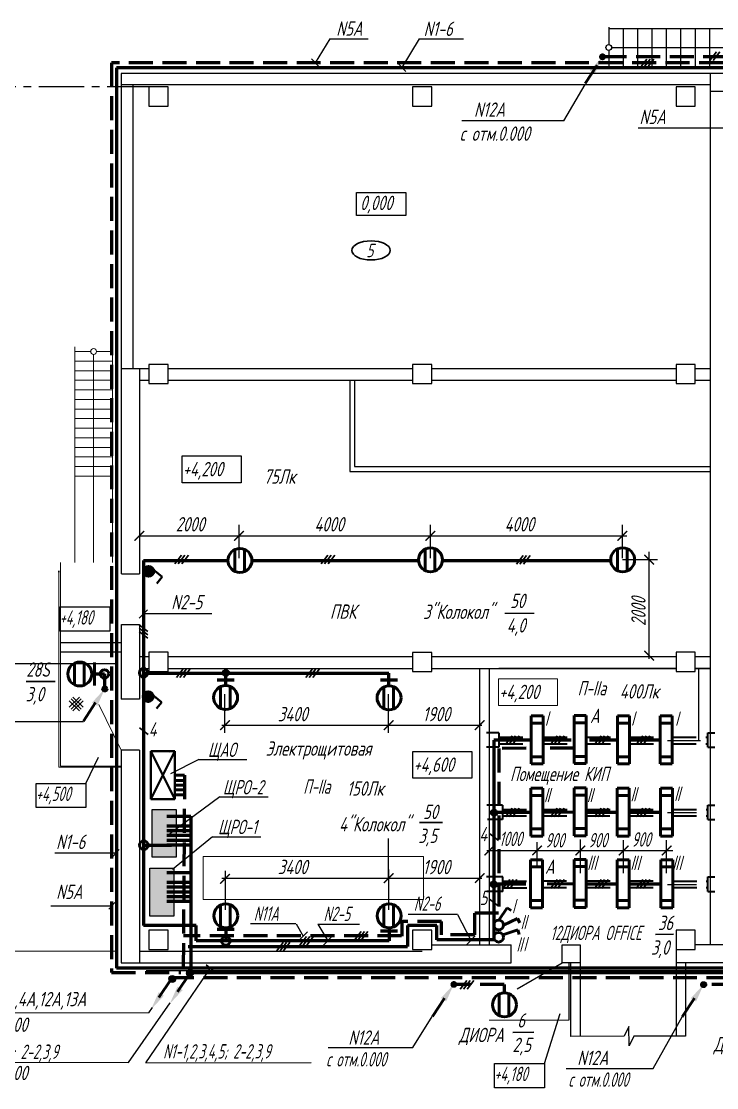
# Model space of a CAD drawing. Header units: inches. Extents: x -2146 to 222, y -883 to 3331.
# Drawn here: x -1477.9 to -1332.8, y 2320.8 to 2543.3 of the extents above; entities that cross this region are included whole.
import ezdxf
from ezdxf.enums import TextEntityAlignment as Align

# ---------------------------------------------------------------- set-up
doc = ezdxf.new("R2010")
doc.units = ezdxf.units.IN
doc.header["$MEASUREMENT"] = 0
for name, pattern in [('CENTER2', [28.575, 19.05, -3.175, 3.175, -3.175]), ('DURCHG', [0]), ('gost5', [7, 5, -2, 0])]:
    doc.linetypes.add(name, pattern=pattern)
for name, color, linetype in [('АР', 7, 'Continuous'), ('блок', 7, 'Continuous'), ('вид', 7, 'Continuous'), ('НОВЫЙ', 7, 'Continuous'), ('орудован', 7, 'Continuous'), ('текст', 7, 'Continuous')]:
    doc.layers.add(name, color=color, linetype=linetype)
for name, color, linetype, lineweight in [('кабель', 1, 'Continuous', 60), ('КаБель силовой (Вновь)', 1, 'Continuous', 60), ('лампа', 6, 'Continuous', 50), ('основной', 7, 'Continuous', 30), ('размеры', 82, 'Continuous', 25), ('рамка толстая', 7, 'Continuous', 60), ('стена', 7, 'Continuous', 18), ('Строительный', 7, 'Continuous', 25), ('уровни', 5, 'Continuous', 25), ('Щиты пульты (Вновь)', 5, 'Continuous', 40), ('Эл. аппараты (Вновь)', 93, 'Continuous', 50), ('Элемент эл. схем', 7, 'Continuous', 35)]:
    doc.layers.add(name, color=color, linetype=linetype, lineweight=lineweight)
doc.styles.add('GOST', font='gost.shx', dxfattribs={"oblique": 15})
doc.styles.add('gost.shx', font='gost.shx', dxfattribs={"oblique": 15})
doc.styles.add('Simplex', font='simplex.shx', dxfattribs={"width": 0.7, "oblique": 15})
doc.linetypes.add('ограждение1', pattern='A,6.35,-2.54,[133,ltypeshp.shx,S=2.54,R=0,X=-2.54,Y=0],-2.54,25.4', length=36.83)

msp = doc.modelspace()

# ---------------------------------------------------------------- hatches: boundary and pattern name
for points in [[(-1450.41, 2428.27, -1), (-1452.36, 2428.71, -1)], [(-1450.5, 2402.15, -1), (-1452.45, 2402.59, -1)]]:
    msp.add_hatch(color=0).paths.add_polyline_path(points)
h = msp.add_hatch(color=256)
edge = h.paths.add_edge_path()
edge.add_arc((-1435.25, 2407.31), 0.718, 0, 360)
h = msp.add_hatch(color=5)
h.dxf.hatch_style = 1
h.paths.add_polyline_path([(-1445.63, 2378.84), (-1450.63, 2378.84), (-1450.63, 2368.84), (-1445.63, 2368.84)])
edge = h.paths.add_edge_path()
edge.add_line((-1450.63, 2368.84), (-1450.63, 2378.84))
h = msp.add_hatch(color=256)
edge = h.paths.add_edge_path()
edge.add_arc((-1379.27, 2378.13), 0.718, 0, 360)
h = msp.add_hatch(color=5)
h.dxf.hatch_style = 1
h.paths.add_polyline_path([(-1446.14, 2366.58), (-1451.14, 2366.58), (-1451.14, 2356.58), (-1446.14, 2356.58)])
edge = h.paths.add_edge_path()
edge.add_line((-1451.14, 2356.58), (-1451.14, 2366.58))
h = msp.add_hatch(color=256)
edge = h.paths.add_edge_path()
edge.add_arc((-1379.34, 2363.18), 0.718, 0, 360)
h = msp.add_hatch(color=6)
edge = h.paths.add_edge_path()
edge.add_arc((-1442.77, 2344.65), 0.718, 0, 360)
h = msp.add_hatch(color=6)
edge = h.paths.add_edge_path()
edge.add_arc((-1446.44, 2343.45), 0.718, 0, 360)
at = {"layer": 'вид'}
for points in [[(-1450.41, 2428.82, 1), (-1452.25, 2428.04, 1)], [(-1450.51, 2402.71, 1), (-1452.35, 2401.93, 1)]]:
    msp.add_hatch(color=0, dxfattribs=at).paths.add_polyline_path(points)
at = {"layer": 'кабель'}
for points in [[(-1357.03, 2535.85, 1), (-1356.25, 2535.85, 1)], [(-1356.25, 2535.85, 1), (-1357.03, 2535.85, 1)], [(-1460.91, 2403.96, -1), (-1460.13, 2403.96, -1)], [(-1460.13, 2403.96, -1), (-1460.91, 2403.96, -1)], [(-1388.09, 2342.31, -1), (-1387.31, 2342.31, -1)], [(-1387.31, 2342.31, -1), (-1388.09, 2342.31, -1)], [(-1335.94, 2342.27, -1), (-1335.16, 2342.27, -1)], [(-1335.16, 2342.27, -1), (-1335.94, 2342.27, -1)]]:
    msp.add_hatch(color=6, dxfattribs=at).paths.add_polyline_path(points)

# ---------------------------------------------------------------- linework, layer by layer
at = {"color": 0}
for p, q in [((-1413.55, 2539.59), (-1416.6, 2534.61)), ((-1413.56, 2539.6), (-1405.59, 2539.63)), ((-1413.55, 2539.59), (-1413.55, 2539.59)), ((-1394.92, 2539.6), (-1398.55, 2533.65)), ((-1394.9, 2539.6), (-1385.69, 2539.63)), ((-1360.34, 2530.07), (-1364.8, 2522.48)), ((-1447.3, 2529.58), (-1451.3, 2529.58)), ((-1451.3, 2529.58), (-1451.3, 2525.58)), ((-1447.3, 2525.58), (-1447.3, 2529.58)), ((-1392.3, 2529.58), (-1396.3, 2529.58)), ((-1396.3, 2529.58), (-1396.3, 2525.58)), ((-1392.3, 2525.58), (-1392.3, 2529.58)), ((-1451.3, 2525.58), (-1447.3, 2525.58)), ((-1396.3, 2525.58), (-1392.3, 2525.58)), ((-1432.48, 2431.26), (-1432.48, 2438.18)), ((-1392.54, 2431.26), (-1392.54, 2438.18)), ((-1352.48, 2431.26), (-1352.48, 2438.18)), ((-1453.32, 2435.93), (-1351.58, 2435.93)), ((-1346.94, 2410.22), (-1346.95, 2432.56)), ((-1457.72, 2409.2), (-1488.71, 2409.23)), ((-1336.54, 2393.12), (-1336.54, 2408.13)), ((-1435.45, 2394.78), (-1435.45, 2402.88)), ((-1401.3, 2394.78), (-1401.3, 2402.88)), ((-1495.85, 2397.15), (-1464.98, 2397.18)), ((-1436.08, 2396.43), (-1381.84, 2396.43)), ((-1343.09, 2393.18), (-1336.17, 2393.18)), ((-1464.48, 2384.2), (-1461.87, 2389.75)), ((-1446.93, 2390.61), (-1446.93, 2390.61)), ((-1446.93, 2390.61), (-1446.93, 2390.61)), ((-1343.09, 2378.18), (-1337.01, 2378.18)), ((-1401.3, 2364.65), (-1401.3, 2372.74)), ((-1370.3, 2366.65), (-1370.3, 2372.02)), ((-1361.28, 2365.49), (-1361.28, 2372.52)), ((-1352.3, 2365.49), (-1352.3, 2372.42)), ((-1343.3, 2365.49), (-1343.3, 2372.44)), ((-1458.12, 2369.72), (-1470.93, 2369.72)), ((-1380.78, 2370.25), (-1342.01, 2370.25)), ((-1435.35, 2357.9), (-1435.35, 2366)), ((-1401.25, 2357.9), (-1401.25, 2366.28)), ((-1436.08, 2364.51), (-1381.84, 2364.51)), ((-1343.09, 2363.18), (-1337.01, 2363.18)), ((-1459.01, 2358.67), (-1471.8, 2358.67)), ((-1386.9, 2356.93), (-1384.1, 2351.54)), ((-1420.67, 2354.94), (-1430.15, 2354.94)), ((-1420.62, 2354.94), (-1419.09, 2352.4)), ((-1416.04, 2354.86), (-1414.01, 2351.41)), ((-1416.04, 2354.85), (-1407.38, 2354.85)), ((-1457.84, 2349.19), (-1488.83, 2349.23)), ((-1438.53, 2345.71), (-1452.02, 2325.93)), ((-1451.92, 2345.23), (-929.34, 2345.23)), ((-1455.56, 2326.01), (-1446.86, 2338.48)), ((-1451.34, 2336.36), (-1493.42, 2336.34)), ((-1451.34, 2336.36), (-1450.58, 2337.48)), ((-1368.78, 2325.83), (-1365.49, 2336.27)), ((-1396.25, 2329.14), (-1392.18, 2335.62)), ((-1346.06, 2324.79), (-1340.02, 2335.56)), ((-1413.92, 2329.14), (-1396.23, 2329.17)), ((-1493.92, 2326.1), (-1455.56, 2326.01)), ((-1451.99, 2325.94), (-1417.48, 2326.04)), ((-1364.22, 2324.79), (-1346.06, 2324.79))]:
    msp.add_line(p, q, dxfattribs=at)
at = {"lineweight": 30}
for p, q in [((-1415.78, 2533.76), (-1417.42, 2535.46)), ((-1397.73, 2532.8), (-1399.37, 2534.5)), ((-1453.33, 2418.72), (-1451.6, 2420.49)), ((-1476.93, 2405.48), (-1470.86, 2405.51)), ((-1394.88, 2376.13), (-1390.06, 2376.13)), ((-1458.79, 2369.05), (-1457.52, 2370.44)), ((-1459.68, 2358), (-1458.41, 2359.39)), ((-1419.95, 2351.52), (-1418.23, 2353.29)), ((-1414.87, 2350.53), (-1413.15, 2352.3)), ((-1384.96, 2350.65), (-1383.23, 2352.43)), ((-1345.58, 2352.75), (-1341.87, 2352.79)), ((-1437.7, 2345.03), (-1439.36, 2346.4)), ((-1375.34, 2332.29), (-1371.02, 2332.32))]:
    msp.add_line(p, q, dxfattribs=at)
at = {"color": 0, "linetype": 'CENTER2', "ltscale": 0.5}
msp.add_line((-1450.51, 2529.6), (-1488.67, 2529.6), dxfattribs=at)
at = {"linetype": 'Continuous'}
for p, q in [((-1364.75, 2522.48), (-1386.03, 2522.47)), ((-1321.66, 2520.99), (-1349.2, 2520.97)), ((-1438.16, 2419.65), (-1452.46, 2419.62)), ((-1386.91, 2356.92), (-1397.2, 2356.9))]:
    msp.add_line(p, q, dxfattribs=at)
at = {"color": 0, "ltscale": 100}
msp.add_line((-1454.3, 2470.85), (-1451.3, 2470.85), dxfattribs=at)
at = {"color": 6, "lineweight": 50}
for p, q in [((-1433.39, 2433.02), (-1433.4, 2428.52)), ((-1431.39, 2433.09), (-1431.39, 2428.45)), ((-1393.63, 2433.14), (-1393.63, 2428.64)), ((-1391.62, 2433.21), (-1391.62, 2428.57)), ((-1353.53, 2433.16), (-1353.53, 2428.66)), ((-1351.52, 2433.23), (-1351.52, 2428.59)), ((-1466.82, 2409.34), (-1466.83, 2404.83)), ((-1464.82, 2409.4), (-1464.82, 2404.77)), ((-1436.39, 2404.42), (-1436.39, 2399.92)), ((-1434.38, 2404.49), (-1434.38, 2399.85)), ((-1402.28, 2404.34), (-1402.28, 2399.84)), ((-1400.27, 2404.41), (-1400.27, 2399.77)), ((-1436.35, 2358.87), (-1436.36, 2354.36)), ((-1434.34, 2358.93), (-1434.34, 2354.3)), ((-1402.26, 2358.9), (-1402.26, 2354.39)), ((-1400.25, 2358.96), (-1400.25, 2354.33)), ((-1378.2, 2340.32), (-1378.2, 2335.81)), ((-1376.19, 2340.38), (-1376.19, 2335.75))]:
    msp.add_line(p, q, dxfattribs=at)
msp.add_line((-1457.05, 2428), (-1453.31, 2428.01))
at = {"lineweight": 25}
msp.add_line((-1377.02, 2419.74), (-1370.89, 2419.74), dxfattribs=at)
at = {"lineweight": 60}
for p, q in [((-1435.26, 2404.67), (-1435.26, 2407.34)), ((-1401.23, 2404.61), (-1401.23, 2407.28)), ((-1437.04, 2405.88), (-1433.51, 2405.88)), ((-1403.01, 2405.83), (-1399.47, 2405.83)), ((-1435.26, 2354.03), (-1435.26, 2351.42)), ((-1401.18, 2354.03), (-1401.18, 2351.42)), ((-1437.04, 2353.81), (-1433.51, 2353.81)), ((-1402.96, 2353.51), (-1399.43, 2353.51))]:
    msp.add_line(p, q, dxfattribs=at)
at = {"color": 0, "lineweight": 60}
msp.add_line((-1460.58, 2407.08), (-1460.58, 2403.86), dxfattribs=at)
at = {"lineweight": 13, "ltscale": 100}
for p, q in [((-1465.83, 2402.25), (-1467.93, 2400.15)), ((-1465.83, 2399.39), (-1467.93, 2401.48)), ((-1465.45, 2401.87), (-1467.55, 2399.77)), ((-1465.45, 2399.77), (-1467.55, 2401.87)), ((-1465.07, 2400.15), (-1467.17, 2402.25)), ((-1465.07, 2401.48), (-1467.17, 2399.39))]:
    msp.add_line(p, q, dxfattribs=at)
at = {"color": 5, "lineweight": 40}
for p, q in [((-1450.9, 2390.98), (-1445.9, 2380.98)), ((-1450.9, 2380.98), (-1445.9, 2390.98))]:
    msp.add_line(p, q, dxfattribs=at)
at = {"color": 0, "ltscale": 0.5}
for p, q in [((-1440.93, 2389.25), (-1446.79, 2386.28)), ((-1440.93, 2389.24), (-1430.87, 2389.24)), ((-1436.5, 2381.43), (-1446.95, 2373.75)), ((-1436.5, 2381.43), (-1426.44, 2381.43)), ((-1438.02, 2373.13), (-1446.39, 2366.29)), ((-1438.02, 2373.13), (-1427.97, 2373.13))]:
    msp.add_line(p, q, dxfattribs=at)
at = {"color": 0, "lineweight": 50}
for p, q in [((-1443.89, 2385.95), (-1445.86, 2385.95)), ((-1443.85, 2384.86), (-1445.86, 2384.86)), ((-1443.87, 2383.88), (-1445.86, 2383.88)), ((-1443.87, 2382.88), (-1445.86, 2382.88)), ((-1443.87, 2381.88), (-1445.86, 2381.88))]:
    msp.add_line(p, q, dxfattribs=at)
at = {"color": 5}
for p, q in [((-1450.63, 2378.84), (-1445.63, 2378.84)), ((-1450.63, 2368.84), (-1450.63, 2378.84)), ((-1445.63, 2378.84), (-1445.63, 2368.84)), ((-1445.63, 2368.84), (-1450.63, 2368.84)), ((-1451.14, 2366.58), (-1446.14, 2366.58)), ((-1451.14, 2356.58), (-1451.14, 2366.58)), ((-1446.14, 2366.58), (-1446.14, 2356.58)), ((-1446.14, 2356.58), (-1451.14, 2356.58))]:
    msp.add_line(p, q, dxfattribs=at)
at = {"color": 0, "linetype": 'gost5'}
msp.add_line((-1383.36, 2352.64), (-1390.09, 2352.64), dxfattribs=at)
at = {"color": 0, "lineweight": 30}
for centre in [(-1451.33, 2428.43), (-1451.43, 2402.32)]:
    msp.add_circle(centre, 1, dxfattribs=at)
at = {"color": 0, "lineweight": 50}
for centre in [(-1460.59, 2407.09), (-1452.42, 2407.34), (-1452.36, 2371.35), (-1435.26, 2351.4)]:
    msp.add_circle(centre, 0.891, dxfattribs=at)
for centre in [(-1435.25, 2407.31), (-1379.27, 2378.13), (-1379.34, 2363.18)]:
    msp.add_circle(centre, 0.718)
at = {"color": 6}
for centre in [(-1442.77, 2344.65), (-1446.44, 2343.45)]:
    msp.add_circle(centre, 0.718, dxfattribs=at)
at = {"layer": 'АР', "color": 0, "lineweight": 30}
msp.add_ellipse((-1404.96, 2495.46), major_axis=(-4, 0), ratio=0.5, dxfattribs=at)
at = {"layer": 'блок', "color": 0, "lineweight": 30}
for p, q in [((-1332.85, 2536.87), (-1334.24, 2535.06)), ((-1332.15, 2536.87), (-1333.54, 2535.06)), ((-1347.39, 2535.37), (-1348.78, 2533.55)), ((-1346.69, 2535.37), (-1348.08, 2533.55)), ((-1345.95, 2535.37), (-1347.34, 2533.55)), ((-1444.5, 2431.86), (-1445.89, 2430.05)), ((-1443.8, 2431.86), (-1445.19, 2430.05)), ((-1443.06, 2431.86), (-1444.45, 2430.05)), ((-1413.97, 2431.85), (-1415.36, 2430.03)), ((-1413.27, 2431.85), (-1414.66, 2430.03)), ((-1412.53, 2431.85), (-1413.92, 2430.03)), ((-1373.21, 2431.8), (-1374.59, 2429.98)), ((-1372.5, 2431.8), (-1373.89, 2429.98)), ((-1371.76, 2431.8), (-1373.15, 2429.98)), ((-1453.35, 2416.64), (-1451.53, 2415.25)), ((-1453.33, 2417.33), (-1451.51, 2415.94)), ((-1453.36, 2415.92), (-1451.54, 2414.53)), ((-1444.16, 2408.16), (-1445.55, 2406.34)), ((-1443.46, 2408.16), (-1444.85, 2406.34)), ((-1442.72, 2408.16), (-1444.11, 2406.34)), ((-1417.16, 2408.16), (-1418.55, 2406.34)), ((-1416.46, 2408.16), (-1417.85, 2406.34)), ((-1415.72, 2408.16), (-1417.11, 2406.34)), ((-1453.31, 2395.88), (-1451.49, 2394.49)), ((-1375.5, 2394.18), (-1376.89, 2392.36)), ((-1374.8, 2394.18), (-1376.18, 2392.36)), ((-1374.06, 2394.18), (-1375.45, 2392.36)), ((-1366.12, 2394.18), (-1367.51, 2392.36)), ((-1365.42, 2394.18), (-1366.81, 2392.36)), ((-1364.68, 2394.18), (-1366.07, 2392.36)), ((-1356.94, 2394.18), (-1358.33, 2392.36)), ((-1356.23, 2394.18), (-1357.62, 2392.36)), ((-1355.5, 2394.18), (-1356.89, 2392.36)), ((-1348.24, 2394.18), (-1349.63, 2392.36)), ((-1347.54, 2394.18), (-1348.93, 2392.36)), ((-1346.8, 2394.18), (-1348.19, 2392.36)), ((-1375.5, 2379.11), (-1376.89, 2377.29)), ((-1374.8, 2379.11), (-1376.18, 2377.29)), ((-1374.06, 2379.11), (-1375.45, 2377.29)), ((-1366.12, 2379.11), (-1367.51, 2377.29)), ((-1365.42, 2379.11), (-1366.81, 2377.29)), ((-1364.68, 2379.11), (-1366.07, 2377.29)), ((-1356.94, 2379.11), (-1358.33, 2377.29)), ((-1356.23, 2379.11), (-1357.62, 2377.29)), ((-1355.5, 2379.11), (-1356.89, 2377.29)), ((-1348.24, 2379.11), (-1349.63, 2377.29)), ((-1347.54, 2379.11), (-1348.93, 2377.29)), ((-1346.8, 2379.11), (-1348.19, 2377.29)), ((-1380.18, 2373.72), (-1378.36, 2372.33)), ((-1375.97, 2364.2), (-1377.36, 2362.39)), ((-1375.27, 2364.2), (-1376.66, 2362.39)), ((-1374.53, 2364.2), (-1375.92, 2362.39)), ((-1366.12, 2364.17), (-1367.51, 2362.35)), ((-1365.42, 2364.17), (-1366.81, 2362.35)), ((-1364.68, 2364.17), (-1366.07, 2362.35)), ((-1356.94, 2364.17), (-1358.33, 2362.35)), ((-1356.23, 2364.17), (-1357.62, 2362.35)), ((-1355.5, 2364.17), (-1356.89, 2362.35)), ((-1348.24, 2364.17), (-1349.63, 2362.35)), ((-1347.54, 2364.17), (-1348.93, 2362.35)), ((-1346.8, 2364.17), (-1348.19, 2362.35)), ((-1380.27, 2360.09), (-1378.45, 2358.7)), ((-1418.42, 2352.32), (-1419.81, 2350.51)), ((-1417.72, 2352.32), (-1419.11, 2350.51)), ((-1416.98, 2352.32), (-1418.37, 2350.51)), ((-1407.05, 2353.38), (-1408.44, 2351.56)), ((-1406.35, 2353.38), (-1407.74, 2351.56)), ((-1405.61, 2353.38), (-1407, 2351.56)), ((-1423.32, 2351.07), (-1424.71, 2349.25)), ((-1422.62, 2351.07), (-1424.01, 2349.25)), ((-1421.88, 2351.07), (-1423.27, 2349.25)), ((-1384.95, 2343.13), (-1386.34, 2341.31)), ((-1384.25, 2343.13), (-1385.63, 2341.31)), ((-1383.51, 2343.13), (-1384.9, 2341.31))]:
    msp.add_line(p, q, dxfattribs=at)
at = {"layer": 'кабель', "color": 0, "linetype": 'gost5'}
for p, q in [((-1459.1, 2534.61), (-1459.1, 2344.79)), ((-1378.3, 2391.55), (-1378.3, 2357.2)), ((-1443.89, 2385.95), (-1444.16, 2343.82)), ((-1378.33, 2357.17), (-1383.36, 2357.17)), ((-1383.36, 2357.17), (-1383.36, 2352.64)), ((-1390.25, 2355.41), (-1398.55, 2355.41)), ((-1398.55, 2355.41), (-1398.55, 2352.4)), ((-1390.24, 2352.64), (-1390.24, 2355.41)), ((-1398.59, 2352.42), (-1444.09, 2352.42)), ((-1383.38, 2352.63), (-1390.24, 2352.63))]:
    msp.add_line(p, q, dxfattribs=at)
at = {"layer": 'кабель', "color": 0}
for p, q in [((-1458.1, 2533.56), (-1458.1, 2345.71)), ((-1452.43, 2430.79), (-1452.43, 2354.63)), ((-1452.43, 2430.79), (-1434.83, 2430.79)), ((-1429.83, 2430.79), (-1395.16, 2430.79)), ((-1390.08, 2430.79), (-1355.05, 2430.79)), ((-1463.21, 2407.08), (-1460.6, 2407.08)), ((-1452.42, 2407.26), (-1401.22, 2407.26)), ((-1379.3, 2393.26), (-1379.3, 2351.63)), ((-1442.58, 2377.37), (-1447.59, 2377.37)), ((-1442.57, 2377.43), (-1442.57, 2345.3)), ((-1442.58, 2375.35), (-1447.59, 2375.35)), ((-1442.58, 2374.35), (-1447.59, 2374.35)), ((-1442.58, 2373.35), (-1447.59, 2373.35)), ((-1442.58, 2372.35), (-1447.59, 2372.35)), ((-1446.63, 2371.29), (-1452.43, 2371.29)), ((-1442.58, 2371.35), (-1447.59, 2371.35)), ((-1442.58, 2365.61), (-1447.59, 2365.61)), ((-1442.58, 2363.59), (-1447.59, 2363.59)), ((-1442.58, 2362.59), (-1447.59, 2362.59)), ((-1442.58, 2361.59), (-1447.59, 2361.59)), ((-1442.58, 2360.59), (-1447.59, 2360.59)), ((-1442.58, 2359.59), (-1447.59, 2359.59)), ((-1441.44, 2354.63), (-1452.43, 2354.63)), ((-1441.45, 2351.42), (-1441.45, 2354.63)), ((-1391.24, 2354.63), (-1397.36, 2354.63)), ((-1397.36, 2354.63), (-1397.36, 2350.23)), ((-1391.24, 2351.63), (-1391.24, 2354.63)), ((-1443.09, 2350.23), (-1397.36, 2350.23)), ((-1401.18, 2351.42), (-1441.45, 2351.42)), ((-1379.27, 2351.63), (-1391.24, 2351.63))]:
    msp.add_line(p, q, dxfattribs=at)
at = {"layer": 'кабель'}
msp.add_line((-1377.21, 2342.29), (-1377.21, 2340.57), dxfattribs=at)
at = {"layer": 'кабель', "color": 6}
for centre in [(-1356.64, 2535.85), (-1356.64, 2535.85), (-1460.52, 2403.96), (-1460.52, 2403.96), (-1387.7, 2342.31), (-1387.7, 2342.31), (-1335.55, 2342.27), (-1335.55, 2342.27)]:
    msp.add_circle(centre, 0.39, dxfattribs=at)
at = {"layer": 'КаБель силовой (Вновь)', "color": 0}
for p, q in [((-1371.76, 2393.27), (-1379.31, 2393.27)), ((-1363.18, 2393.27), (-1368.98, 2393.27)), ((-1353.54, 2393.27), (-1359.39, 2393.24)), ((-1344.59, 2393.27), (-1351.04, 2393.27)), ((-1371.68, 2378.2), (-1379.31, 2378.2)), ((-1362.64, 2378.28), (-1369.06, 2378.2)), ((-1353.67, 2378.19), (-1360.08, 2378.17)), ((-1344.59, 2378.19), (-1351.07, 2378.19)), ((-1372.68, 2363.26), (-1379.31, 2363.26)), ((-1362.54, 2363.28), (-1368.17, 2363.26)), ((-1353.6, 2363.25), (-1360.03, 2363.23)), ((-1344.5, 2363.25), (-1351.07, 2363.25))]:
    msp.add_line(p, q, dxfattribs=at)
at = {"layer": 'КаБель силовой (Вновь)', "color": 0, "linetype": 'gost5'}
for p, q in [((-1372.61, 2391.6), (-1378.27, 2391.52)), ((-1362.57, 2391.6), (-1368.17, 2391.6))]:
    msp.add_line(p, q, dxfattribs=at)
at = {"layer": 'лампа'}
for p, q in [((-1357.74, 2534.1), (-1360.28, 2530.25)), ((-1362.54, 2388.4), (-1362.54, 2398.4)), ((-1362.54, 2398.4), (-1360.04, 2398.4)), ((-1360.04, 2398.4), (-1360.04, 2388.4)), ((-1371.55, 2388.33), (-1371.55, 2398.33)), ((-1371.55, 2398.33), (-1369.05, 2398.33)), ((-1371.55, 2396.83), (-1369.05, 2396.83)), ((-1369.05, 2398.33), (-1369.05, 2388.33)), ((-1362.54, 2396.9), (-1360.04, 2396.9)), ((-1353.53, 2388.33), (-1353.53, 2398.33)), ((-1353.53, 2398.33), (-1351.03, 2398.33)), ((-1353.53, 2396.83), (-1351.03, 2396.83)), ((-1351.03, 2398.33), (-1351.03, 2388.33)), ((-1344.59, 2388.33), (-1344.59, 2398.33)), ((-1344.59, 2398.33), (-1342.09, 2398.33)), ((-1344.59, 2396.83), (-1342.09, 2396.83)), ((-1342.09, 2398.33), (-1342.09, 2388.33)), ((-1369.05, 2389.83), (-1371.55, 2389.83)), ((-1360.04, 2389.9), (-1362.54, 2389.9)), ((-1351.03, 2389.83), (-1353.53, 2389.83)), ((-1342.09, 2389.83), (-1344.59, 2389.83)), ((-1369.05, 2388.33), (-1371.55, 2388.33)), ((-1360.04, 2388.4), (-1362.54, 2388.4)), ((-1351.03, 2388.33), (-1353.53, 2388.33)), ((-1342.09, 2388.33), (-1344.59, 2388.33)), ((-1371.58, 2373.26), (-1371.58, 2383.26)), ((-1371.58, 2383.26), (-1369.08, 2383.26)), ((-1369.08, 2383.26), (-1369.08, 2373.26)), ((-1362.59, 2373.33), (-1362.59, 2383.33)), ((-1362.59, 2383.33), (-1360.09, 2383.33)), ((-1360.09, 2383.33), (-1360.09, 2373.33)), ((-1353.58, 2373.26), (-1353.58, 2383.26)), ((-1353.58, 2383.26), (-1351.08, 2383.26)), ((-1351.08, 2383.26), (-1351.08, 2373.26)), ((-1344.55, 2373.26), (-1344.55, 2383.26)), ((-1344.55, 2383.26), (-1342.05, 2383.26)), ((-1342.05, 2383.26), (-1342.05, 2373.26)), ((-1371.58, 2381.76), (-1369.08, 2381.76)), ((-1362.59, 2381.83), (-1360.09, 2381.83)), ((-1353.58, 2381.76), (-1351.08, 2381.76)), ((-1344.55, 2381.76), (-1342.05, 2381.76)), ((-1369.08, 2374.76), (-1371.58, 2374.76)), ((-1360.09, 2374.83), (-1362.59, 2374.83)), ((-1351.08, 2374.76), (-1353.58, 2374.76)), ((-1342.05, 2374.76), (-1344.55, 2374.76)), ((-1369.08, 2373.26), (-1371.58, 2373.26)), ((-1360.09, 2373.33), (-1362.59, 2373.33)), ((-1351.08, 2373.26), (-1353.58, 2373.26)), ((-1342.05, 2373.26), (-1344.55, 2373.26)), ((-1371.68, 2358.32), (-1371.68, 2368.32)), ((-1371.68, 2368.32), (-1369.18, 2368.32)), ((-1369.18, 2368.32), (-1369.18, 2358.32)), ((-1362.54, 2358.39), (-1362.54, 2368.39)), ((-1362.54, 2368.39), (-1360.04, 2368.39)), ((-1360.04, 2368.39), (-1360.04, 2358.39)), ((-1353.59, 2358.32), (-1353.59, 2368.32)), ((-1353.59, 2368.32), (-1351.09, 2368.32)), ((-1351.09, 2368.32), (-1351.09, 2358.32)), ((-1344.5, 2358.32), (-1344.5, 2368.32)), ((-1344.5, 2368.32), (-1342, 2368.32)), ((-1342, 2368.32), (-1342, 2358.32)), ((-1371.68, 2366.82), (-1369.18, 2366.82)), ((-1362.54, 2366.89), (-1360.04, 2366.89)), ((-1353.59, 2366.82), (-1351.09, 2366.82)), ((-1344.5, 2366.82), (-1342, 2366.82)), ((-1369.18, 2359.82), (-1371.68, 2359.82)), ((-1360.04, 2359.89), (-1362.54, 2359.89)), ((-1360.04, 2358.39), (-1362.54, 2358.39)), ((-1351.09, 2359.82), (-1353.59, 2359.82)), ((-1342, 2359.82), (-1344.5, 2359.82)), ((-1369.18, 2358.32), (-1371.68, 2358.32)), ((-1351.09, 2358.32), (-1353.59, 2358.32)), ((-1342, 2358.32), (-1344.5, 2358.32))]:
    msp.add_line(p, q, dxfattribs=at)
at = {"layer": 'лампа', "color": 0, "lineweight": 53}
msp.add_line((-1462.64, 2409.51), (-1462.64, 2404.69), dxfattribs=at)
at = {"layer": 'лампа', "color": 6}
for p, q in [((-1462.44, 2401.1), (-1464.99, 2397.25)), ((-1449.23, 2339.57), (-1446.69, 2343.42)), ((-1445.33, 2340.74), (-1442.78, 2344.59)), ((-1389.62, 2339.45), (-1392.16, 2335.6)), ((-1337.48, 2339.41), (-1340.02, 2335.56))]:
    msp.add_line(p, q, dxfattribs=at)
for centre in [(-1432.32, 2430.77), (-1392.55, 2430.89), (-1352.45, 2430.91), (-1465.75, 2407.08), (-1435.31, 2402.17), (-1401.2, 2402.09), (-1435.28, 2356.61), (-1401.18, 2356.64), (-1377.12, 2338.06)]:
    msp.add_circle(centre, 2.5, dxfattribs=at)
for points in [[(-1359.33, 2533), (-1356.64, 2535.9), (-1358.25, 2532.28)], [(-1463.18, 2401.13), (-1460.49, 2404.02), (-1462.1, 2400.41)], [(-1448.19, 2339.96), (-1450.88, 2337.07), (-1449.28, 2340.68)], [(-1444.29, 2341.13), (-1446.98, 2338.24), (-1445.37, 2341.85)], [(-1390.36, 2339.48), (-1387.67, 2342.37), (-1389.28, 2338.76)], [(-1338.22, 2339.44), (-1335.53, 2342.33), (-1337.13, 2338.72)]]:
    msp.add_solid(points, dxfattribs=at)
at = {"layer": 'НОВЫЙ', "color": 0}
for points in [[(-1407.97, 2507.55), (-1397.67, 2507.55), (-1397.67, 2502.72), (-1407.97, 2502.72)], [(-1444.38, 2452.57), (-1432.08, 2452.57), (-1432.08, 2446.98), (-1444.38, 2446.98)], [(-1469.92, 2421.06), (-1459.49, 2421.06), (-1459.49, 2416), (-1469.92, 2416)], [(-1396.26, 2390.91), (-1383.95, 2390.91), (-1383.95, 2385.32), (-1396.26, 2385.32)], [(-1474.87, 2384.26), (-1464.45, 2384.26), (-1464.45, 2379.21), (-1474.87, 2379.21)], [(-1379.21, 2325.82), (-1368.78, 2325.82), (-1368.78, 2320.77), (-1379.21, 2320.77)]]:
    msp.add_lwpolyline(points, close=True, dxfattribs=at)
at = {"layer": 'НОВЫЙ', "color": 0, "lineweight": 20}
msp.add_lwpolyline([(-1378.38, 2406.08), (-1366.08, 2406.08), (-1366.08, 2400.49), (-1378.38, 2400.49)], close=True, dxfattribs=at)
at = {"layer": 'НОВЫЙ', "lineweight": 5}
msp.add_lwpolyline([(-1440.02, 2368.99), (-1393.98, 2368.99), (-1393.98, 2360), (-1440.02, 2360)], close=True, dxfattribs=at)
at = {"layer": 'основной', "color": 0}
msp.add_line((-1470.1, 2428.62), (-1470.1, 2428.32), dxfattribs=at)
at = {"layer": 'основной', "color": 0, "lineweight": 25}
msp.add_line((-1453.3, 2410.76), (-1451.3, 2410.76), dxfattribs=at)
at = {"layer": 'размеры', "color": 0, "lineweight": 5}
msp.add_line((-1461.78, 2400.69), (-1457.1, 2391.18), dxfattribs=at)
at = {"layer": 'размеры', "color": 0}
msp.add_line((-1374.45, 2341.4), (-1365.1, 2346.8), dxfattribs=at)
at = {"layer": 'размеры', "color": 0, "const_width": 0.3}
for points in [[(-1454.32, 2434.9), (-1452.32, 2436.9)], [(-1452.32, 2436.9), (-1454.32, 2434.9)], [(-1433.5, 2434.9), (-1431.5, 2436.9)], [(-1431.5, 2436.9), (-1433.5, 2434.9)], [(-1393.57, 2434.9), (-1391.57, 2436.9)], [(-1391.57, 2436.9), (-1393.57, 2434.9)], [(-1353.5, 2434.9), (-1351.5, 2436.9)], [(-1351.5, 2436.9), (-1353.5, 2434.9)], [(-1347.91, 2431.95), (-1345.91, 2429.95)], [(-1347.91, 2411.91), (-1345.91, 2409.91)], [(-1436.44, 2395.42), (-1434.44, 2397.42)], [(-1434.44, 2397.42), (-1436.44, 2395.42)], [(-1402.29, 2395.42), (-1400.29, 2397.42)], [(-1400.29, 2397.42), (-1402.29, 2395.42)], [(-1383.29, 2395.42), (-1381.29, 2397.42)], [(-1381.29, 2397.42), (-1383.29, 2395.42)], [(-1381.3, 2369.25), (-1379.3, 2371.25)], [(-1379.3, 2371.25), (-1381.3, 2369.25)], [(-1371.29, 2369.26), (-1369.29, 2371.26)], [(-1369.29, 2371.26), (-1371.29, 2369.26)], [(-1362.29, 2369.26), (-1360.29, 2371.26)], [(-1360.29, 2371.26), (-1362.29, 2369.26)], [(-1353.26, 2369.26), (-1351.26, 2371.26)], [(-1351.26, 2371.26), (-1353.26, 2369.26)], [(-1344.27, 2369.26), (-1342.27, 2371.26)], [(-1342.27, 2371.26), (-1344.27, 2369.26)], [(-1436.44, 2363.36), (-1434.44, 2365.36)], [(-1434.44, 2365.36), (-1436.44, 2363.36)], [(-1402.29, 2363.5), (-1400.29, 2365.5)], [(-1400.29, 2365.5), (-1402.29, 2363.5)], [(-1383.29, 2363.5), (-1381.29, 2365.5)], [(-1381.29, 2365.5), (-1383.29, 2363.5)]]:
    msp.add_lwpolyline(points, dxfattribs=at)
at = {"layer": 'рамка толстая', "lineweight": 40}
for p, q in [((-1450.87, 2429.2), (-1448.57, 2427.32)), ((-1449.64, 2425.99), (-1448.55, 2427.32)), ((-1450.96, 2403.09), (-1448.66, 2401.2)), ((-1449.73, 2399.87), (-1448.64, 2401.21))]:
    msp.add_line(p, q, dxfattribs=at)
at = {"layer": 'рамка толстая'}
for centre in [(-1451.38, 2428.49), (-1451.47, 2402.37)]:
    msp.add_circle(centre, 1, dxfattribs=at)
at = {"layer": 'стена', "linetype": 'gost5', "lineweight": 60}
for p, q in [((-1093.48, 2534.62), (-1459.1, 2534.61)), ((-1309.63, 2535.87), (-1356.89, 2535.87)), ((-979.94, 2343.71), (-1446.26, 2343.71)), ((-1377.21, 2342.29), (-1387.82, 2342.29))]:
    msp.add_line(p, q, dxfattribs=at)
at = {"layer": 'стена', "lineweight": 60}
for p, q in [((-978.99, 2533.57), (-1458.1, 2533.56)), ((-1033.71, 2345.71), (-1458.1, 2345.71))]:
    msp.add_line(p, q, dxfattribs=at)
at = {"layer": 'стена', "linetype": 'DURCHG', "lineweight": 60}
msp.add_line((-965.29, 2344.71), (-1443.24, 2344.71), dxfattribs=at)
at = {"layer": 'стена', "color": 6, "linetype": 'gost5', "lineweight": 60}
msp.add_line((-1321.83, 2342.29), (-1335.61, 2342.29), dxfattribs=at)
at = {"layer": 'Строительный', "color": 0}
for p, q in [((-1355.35, 2542.03), (-1355.35, 2538.39)), ((-1355.35, 2541.73), (-1311.64, 2541.73)), ((-1352.35, 2541.73), (-1352.35, 2533.83)), ((-1349.35, 2541.73), (-1349.35, 2533.83)), ((-1346.35, 2541.73), (-1346.35, 2533.83)), ((-1343.35, 2541.73), (-1343.35, 2533.83)), ((-1340.35, 2541.73), (-1340.35, 2533.83)), ((-1337.35, 2541.73), (-1337.35, 2533.83)), ((-1334.35, 2541.73), (-1334.35, 2533.83)), ((-1355.35, 2537.19), (-1355.35, 2533.53)), ((-1354.75, 2537.79), (-1311.64, 2537.79)), ((-1359, 2532.4), (-1457.1, 2532.4)), ((-1305.6, 2532.4), (-1359, 2532.4)), ((-1355.35, 2533.83), (-1311.64, 2533.83)), ((-1334.2, 2532.4), (-1334.2, 2350.6)), ((-1334.3, 2530), (-1457.1, 2530)), ((-1454.7, 2530), (-1454.7, 2470.85)), ((-1337.3, 2529.58), (-1341.3, 2529.58)), ((-1341.3, 2529.58), (-1341.3, 2525.58)), ((-1337.3, 2525.58), (-1337.3, 2529.58)), ((-1327.2, 2528.6), (-1334.2, 2528.6)), ((-1341.3, 2525.58), (-1337.3, 2525.58)), ((-1453.3, 2470.85), (-1453.3, 2428)), ((-1457.1, 2417.4), (-1457.1, 2401.8)), ((-1453.3, 2417.4), (-1453.3, 2401.8)), ((-1447.3, 2411.6), (-1451.3, 2411.6)), ((-1451.3, 2411.6), (-1451.3, 2407.6)), ((-1447.3, 2411.6), (-1451.3, 2411.6)), ((-1451.3, 2411.6), (-1451.3, 2407.6)), ((-1447.3, 2407.6), (-1447.3, 2411.6)), ((-1447.3, 2407.6), (-1447.3, 2411.6)), ((-1447.3, 2410.76), (-1396.3, 2410.76)), ((-1392.3, 2411.58), (-1396.3, 2411.58)), ((-1396.3, 2411.58), (-1396.3, 2407.58)), ((-1392.3, 2407.58), (-1392.3, 2411.58)), ((-1392.3, 2410.76), (-1341.3, 2410.76)), ((-1392.3, 2410.76), (-1341.3, 2410.76)), ((-1337.3, 2411.6), (-1341.3, 2411.6)), ((-1341.3, 2411.6), (-1341.3, 2407.6)), ((-1337.3, 2411.6), (-1341.3, 2411.6)), ((-1341.3, 2411.6), (-1341.3, 2407.6)), ((-1337.3, 2407.6), (-1337.3, 2411.6)), ((-1337.3, 2407.6), (-1337.3, 2411.6)), ((-1337.3, 2410.76), (-1334.3, 2410.76)), ((-1337.3, 2410.76), (-1334.3, 2410.76)), ((-1453.3, 2408.26), (-1451.3, 2408.26)), ((-1451.3, 2407.6), (-1447.3, 2407.6)), ((-1451.3, 2407.6), (-1447.3, 2407.6)), ((-1447.3, 2408.26), (-1396.3, 2408.26)), ((-1396.3, 2407.58), (-1392.3, 2407.58)), ((-1392.3, 2408.26), (-1341.3, 2408.26)), ((-1382.3, 2408.26), (-1382.3, 2350.6)), ((-1380.3, 2408.26), (-1380.3, 2350.6)), ((-1341.3, 2408.26), (-1378.3, 2408.26)), ((-1341.3, 2407.6), (-1337.3, 2407.6)), ((-1341.3, 2407.6), (-1337.3, 2407.6)), ((-1337.3, 2408.26), (-1334.3, 2408.26)), ((-1334.3, 2408.26), (-1337.3, 2408.26)), ((-1457.1, 2391.2), (-1457.1, 2346.8)), ((-1453.3, 2391.2), (-1453.3, 2346.8)), ((-1447.3, 2353.6), (-1451.3, 2353.6)), ((-1451.3, 2353.6), (-1451.3, 2349.6)), ((-1447.3, 2349.6), (-1447.3, 2353.6)), ((-1451.3, 2349.6), (-1447.3, 2349.6)), ((-1457.1, 2346.8), (-1375.71, 2346.8))]:
    msp.add_line(p, q, dxfattribs=at)
at = {"layer": 'Строительный'}
for p, q in [((-1457.1, 2532.4), (-1457.1, 2428)), ((-1457.05, 2417.39), (-1453.31, 2417.4))]:
    msp.add_line(p, q, dxfattribs=at)
at = {"layer": 'Строительный', "color": 0, "lineweight": 13, "ltscale": 0.3}
for p, q in [((-1466.8, 2475.36), (-1466.8, 2430.36)), ((-1463.45, 2474.36), (-1466.8, 2474.36)), ((-1458.9, 2474.36), (-1462.25, 2474.36)), ((-1458.9, 2475.36), (-1458.9, 2430.36)), ((-1458.9, 2472.36), (-1466.8, 2472.36)), ((-1462.85, 2473.76), (-1462.85, 2430.36)), ((-1458.9, 2470.36), (-1466.8, 2470.36)), ((-1458.9, 2468.36), (-1466.8, 2468.36)), ((-1458.9, 2466.36), (-1466.8, 2466.36)), ((-1458.9, 2464.36), (-1466.8, 2464.36)), ((-1458.9, 2462.36), (-1466.8, 2462.36)), ((-1458.9, 2460.36), (-1466.8, 2460.36)), ((-1458.9, 2458.36), (-1466.8, 2458.36)), ((-1458.9, 2456.36), (-1466.8, 2456.36)), ((-1458.9, 2454.36), (-1466.8, 2454.36)), ((-1458.9, 2452.36), (-1466.8, 2452.36)), ((-1458.9, 2450.36), (-1466.8, 2450.36)), ((-1458.9, 2448.36), (-1466.8, 2448.36)), ((-1363.7, 2334.82), (-1380.3, 2334.82))]:
    msp.add_line(p, q, dxfattribs=at)
at = {"layer": 'Строительный', "color": 0, "ltscale": 100}
for p, q in [((-1457.1, 2470.85), (-1451.3, 2470.85)), ((-1447.3, 2471.68), (-1451.3, 2471.68)), ((-1451.3, 2471.68), (-1451.3, 2467.68)), ((-1447.3, 2467.68), (-1447.3, 2471.68)), ((-1447.3, 2470.85), (-1396.3, 2470.85)), ((-1447.3, 2470.85), (-1396.3, 2470.85)), ((-1392.3, 2471.67), (-1396.3, 2471.67)), ((-1396.3, 2471.67), (-1396.3, 2467.67)), ((-1392.3, 2467.67), (-1392.3, 2471.67)), ((-1392.3, 2470.85), (-1341.3, 2470.85)), ((-1392.3, 2470.85), (-1341.3, 2470.85)), ((-1337.3, 2471.68), (-1341.3, 2471.68)), ((-1341.3, 2471.68), (-1341.3, 2467.68)), ((-1337.3, 2467.68), (-1337.3, 2471.68)), ((-1337.3, 2470.85), (-1334.3, 2470.85)), ((-1337.3, 2470.85), (-1334.3, 2470.85)), ((-1453.3, 2468.35), (-1451.3, 2468.35)), ((-1451.3, 2467.68), (-1447.3, 2467.68)), ((-1447.3, 2468.35), (-1396.3, 2468.35)), ((-1409.42, 2468.35), (-1409.42, 2449.35)), ((-1408.42, 2468.35), (-1408.42, 2450.35)), ((-1396.3, 2467.67), (-1392.3, 2467.67)), ((-1392.3, 2468.35), (-1341.3, 2468.35)), ((-1341.3, 2467.68), (-1337.3, 2467.68)), ((-1337.3, 2468.35), (-1334.3, 2468.35)), ((-1408.42, 2450.35), (-1334.3, 2450.35)), ((-1409.42, 2449.35), (-1334.3, 2449.35)), ((-1447.3, 2410.76), (-1396.3, 2410.76)), ((-1392.3, 2353.6), (-1396.3, 2353.6)), ((-1396.3, 2353.6), (-1396.3, 2349.6)), ((-1392.3, 2349.6), (-1392.3, 2353.6)), ((-1337.3, 2353.6), (-1341.3, 2353.6)), ((-1341.3, 2353.6), (-1341.3, 2349.6)), ((-1337.3, 2349.6), (-1337.3, 2353.6)), ((-1396.3, 2349.6), (-1392.3, 2349.6)), ((-1392.3, 2349.6), (-1392.3, 2350.6)), ((-1392.3, 2349.6), (-1392.3, 2350.6)), ((-1392.3, 2350.6), (-1375.7, 2350.6)), ((-1375.7, 2346.8), (-1375.7, 2350.6)), ((-1365.1, 2350.6), (-1361.3, 2350.6)), ((-1365.1, 2346.8), (-1365.1, 2350.6)), ((-1361.3, 2350.6), (-1361.3, 2331.46)), ((-1341.3, 2349.6), (-1337.3, 2349.6)), ((-1341.3, 2349.6), (-1341.3, 2331.53)), ((-1327.2, 2350.6), (-1337.3, 2350.6)), ((-1394.3, 2349.2), (-1453.3, 2349.2)), ((-1361.3, 2346.8), (-1365.1, 2346.8)), ((-1363.7, 2346.8), (-1363.7, 2334.82)), ((-1363.3, 2346.8), (-1363.3, 2334.42)), ((-1363.3, 2346.8), (-1363.3, 2331.45)), ((-1320.66, 2346.8), (-1341.3, 2346.8)), ((-1339.3, 2346.8), (-1339.32, 2331.53)), ((-1351.14, 2333.5), (-1352.13, 2331.49)), ((-1351.11, 2329.5), (-1351.14, 2333.5)), ((-1352.13, 2331.49), (-1363.3, 2331.45)), ((-1350.13, 2331.5), (-1351.11, 2329.5)), ((-1339.3, 2331.53), (-1350.13, 2331.5))]:
    msp.add_line(p, q, dxfattribs=at)
at = {"layer": 'Строительный', "color": 0, "lineweight": 13}
for p, q in [((-1469.8, 2430.36), (-1469.8, 2387.88)), ((-1469.8, 2387.88), (-1457.1, 2387.88))]:
    msp.add_line(p, q, dxfattribs=at)
at = {"layer": 'Строительный', "color": 0, "lineweight": 25, "ltscale": 100}
msp.add_line((-1345.17, 2430.92), (-1352.48, 2430.92), dxfattribs=at)
at = {"layer": 'Строительный', "color": 0, "linetype": 'ограждение1', "lineweight": 13, "ltscale": 3}
for p in [(-1470.1, 2428.32), (-1457.1, 2387.64)]:
    msp.add_line(p, (-1470.1, 2387.64), dxfattribs=at)
at = {"layer": 'Строительный', "color": 0, "ltscale": 0.3}
for p, q in [((-1457.1, 2413.6), (-1469.8, 2413.6)), ((-1457.1, 2411.6), (-1469.8, 2411.6))]:
    msp.add_line(p, q, dxfattribs=at)
at = {"layer": 'Строительный', "color": 0, "lineweight": 25}
msp.add_line((-1453.3, 2410.76), (-1451.3, 2410.76), dxfattribs=at)
at = {"layer": 'Строительный', "color": 0, "linetype": 'CENTER2', "ltscale": 0.5}
for p, q in [((-1453.3, 2401.8), (-1457.1, 2401.8)), ((-1453.3, 2391.2), (-1457.1, 2391.2))]:
    msp.add_line(p, q, dxfattribs=at)
at = {"layer": 'Строительный', "color": 5}
for p, q in [((-1451.3, 2353.63), (-1451.3, 2349.63)), ((-1447.3, 2349.63), (-1447.3, 2353.63)), ((-1451.3, 2349.63), (-1447.3, 2349.63))]:
    msp.add_line(p, q, dxfattribs=at)
at = {"layer": 'Строительный', "color": 0, "linetype": 'gost5', "lineweight": 60}
msp.add_line((-1459.1, 2344.8), (-1444.67, 2344.8), dxfattribs=at)
at = {"layer": 'Строительный', "color": 0}
msp.add_circle((-1355.35, 2537.79), 0.6, dxfattribs=at)
at = {"layer": 'Строительный', "color": 0, "lineweight": 13, "ltscale": 0.3}
msp.add_circle((-1462.85, 2474.36), 0.6, dxfattribs=at)
at = {"layer": 'Щиты пульты (Вновь)', "color": 5}
for p, q in [((-1450.9, 2390.98), (-1445.9, 2390.98)), ((-1450.9, 2380.98), (-1450.9, 2390.98)), ((-1450.9, 2380.98), (-1450.9, 2390.98)), ((-1450.9, 2390.98), (-1445.9, 2390.98)), ((-1445.9, 2390.98), (-1445.9, 2380.98)), ((-1445.9, 2380.98), (-1450.9, 2380.98))]:
    msp.add_line(p, q, dxfattribs=at)
at = {"layer": 'Эл. аппараты (Вновь)'}
for p, q in [((-1378.27, 2355.69), (-1376.57, 2358.28)), ((-1376.57, 2358.28), (-1375.73, 2357.73)), ((-1377.34, 2354.65), (-1374.37, 2356.08)), ((-1374.37, 2356.08), (-1373.93, 2355.18)), ((-1377.46, 2352.64), (-1374.33, 2353.68)), ((-1374.33, 2353.68), (-1374.02, 2352.73))]:
    msp.add_line(p, q, dxfattribs=at)
for centre in [(-1378.33, 2354.7), (-1378.33, 2352.16)]:
    msp.add_circle(centre, 1, dxfattribs=at)
at = {"layer": 'Элемент эл. схем'}
for p, q in [((-1378.84, 2394.8), (-1380.84, 2394.8)), ((-1378.31, 2394.8), (-1379.81, 2394.8)), ((-1378.31, 2394.8), (-1378.31, 2391.8)), ((-1334.72, 2394.81), (-1334.72, 2391.81)), ((-1334.69, 2394.8), (-1333.19, 2394.8)), ((-1378.84, 2391.8), (-1380.87, 2391.8)), ((-1378.31, 2391.8), (-1379.81, 2391.8)), ((-1334.69, 2391.81), (-1333.19, 2391.81)), ((-1378.85, 2379.71), (-1380.77, 2379.71)), ((-1377.5, 2379.71), (-1379.81, 2379.71)), ((-1377.5, 2379.71), (-1377.5, 2376.71)), ((-1334.72, 2379.74), (-1334.72, 2376.74)), ((-1334.69, 2379.73), (-1333.19, 2379.73)), ((-1378.85, 2376.71), (-1380.64, 2376.71)), ((-1377.5, 2376.71), (-1379.81, 2376.71)), ((-1334.69, 2376.74), (-1333.19, 2376.74)), ((-1378.85, 2364.73), (-1380.83, 2364.73)), ((-1377.49, 2364.73), (-1379.81, 2364.73)), ((-1377.5, 2364.73), (-1377.5, 2361.73)), ((-1334.72, 2364.73), (-1334.72, 2361.73)), ((-1334.69, 2364.73), (-1333.19, 2364.73)), ((-1378.85, 2361.73), (-1380.77, 2361.73)), ((-1377.49, 2361.73), (-1379.81, 2361.73)), ((-1334.69, 2361.73), (-1333.19, 2361.73))]:
    msp.add_line(p, q, dxfattribs=at)
at = {"layer": 'Элемент эл. схем', "linetype": 'gost5'}
for p, q in [((-1378.31, 2393.9), (-1371.71, 2393.9)), ((-1378.31, 2392.54), (-1371.55, 2392.54)), ((-1369.05, 2393.9), (-1362.57, 2393.9)), ((-1369.05, 2392.54), (-1362.57, 2392.54)), ((-1359.99, 2393.9), (-1353.53, 2393.9)), ((-1359.99, 2392.54), (-1353.54, 2392.54)), ((-1351.04, 2392.54), (-1344.59, 2392.54)), ((-1351.03, 2393.9), (-1344.58, 2393.9)), ((-1342.09, 2393.89), (-1334.74, 2393.89)), ((-1342.09, 2392.54), (-1334.69, 2392.54)), ((-1377.5, 2378.83), (-1371.68, 2378.83)), ((-1369.06, 2378.83), (-1362.6, 2378.83)), ((-1360.08, 2378.83), (-1353.6, 2378.83)), ((-1351.07, 2378.83), (-1344.56, 2378.83)), ((-1342.02, 2378.82), (-1334.69, 2378.82)), ((-1377.53, 2377.47), (-1371.68, 2377.47)), ((-1369.08, 2377.47), (-1362.56, 2377.47)), ((-1360.11, 2377.47), (-1353.56, 2377.47)), ((-1351.07, 2377.47), (-1344.56, 2377.47)), ((-1342.04, 2377.47), (-1334.69, 2377.47)), ((-1377.55, 2363.83), (-1371.68, 2363.83)), ((-1369.16, 2363.89), (-1362.55, 2363.89)), ((-1360.04, 2363.89), (-1353.63, 2363.89)), ((-1351.09, 2363.89), (-1344.5, 2363.89)), ((-1342, 2363.88), (-1334.73, 2363.88)), ((-1377.44, 2362.46), (-1371.67, 2362.46)), ((-1369.17, 2362.53), (-1362.54, 2362.53)), ((-1360.04, 2362.53), (-1353.59, 2362.53)), ((-1351.08, 2362.53), (-1344.5, 2362.53)), ((-1342, 2362.53), (-1334.74, 2362.53))]:
    msp.add_line(p, q, dxfattribs=at)

# ---------------------------------------------------------------- texts
at = {"lineweight": 20, "style": 'Simplex', "oblique": 15}
for s, width, p in [('N12А', 0.7, (-1383.47, 2523.33)), ('N5А', 0.7, (-1348.94, 2521.81)), ('75Лк', 0.7, (-1427.36, 2446.77)), ('N2-5', 0.7, (-1446.66, 2420.57)), ('400Лк', 0.7, (-1353.05, 2401.95)), ('150Лк', 0.7, (-1410.02, 2381.69)), ('N1-6', 0.7, (-1470.68, 2370.56)), ('N5А', 0.7, (-1470.67, 2360.13)), ('N2-6', 0.6, (-1396.03, 2357.67)), ('N2-5', 0.6, (-1414.87, 2355.53)), ('N1А,2А,3А,4А,12А,13А', 0.7, (-1492.84, 2337.75)), ('N1-1,2,3,4,5; 2-2,3,9', 0.6, (-1492.68, 2326.77)), ('N1-1,2,3,4,5; 2-2,3,9', 0.6, (-1448.35, 2326.85))]:
    msp.add_text(s, height=3, dxfattribs=dict(at, width=width)).set_placement(p)
for s, width, p in [('50', 0.7, (-1374.39, 2420.83)), ('3"Колокол"', 0.7, (-1386.71, 2418.56)), ('4,0', 0.7, (-1374.7, 2415.73)), ('28S', 0.7, (-1474.47, 2406.5)), ('3,0', 0.7, (-1475.14, 2401.37)), ('ЩАО', 0.65, (-1436.08, 2389.77)), ('ЩРО-2', 0.65, (-1431.66, 2381.95)), ('50', 0.7, (-1392.56, 2376.81)), ('ЩРО-1', 0.65, (-1432.85, 2373.66)), ('4"Колокол"', 0.7, (-1404.21, 2374.23)), ('3,5', 0.7, (-1393.14, 2371.81)), ('36', 0.7, (-1343.53, 2353.65)), ('12ДИОРА OFFICE', 0.6, (-1358.03, 2351.56)), ('3,0', 0.7, (-1344.64, 2348.51)), ('6', 0.7, (-1373.65, 2333.31)), ('ДИОРА', 0.7, (-1381.95, 2330.26)), ('2,5', 0.7, (-1373.52, 2328.19)), ('ДИОРА', 0.7, (-1328.76, 2328.34))]:
    msp.add_text(s, height=3, dxfattribs=dict(at, width=width)).set_placement(p, align=Align.CENTER)
at = {"color": 7, "lineweight": 20, "style": 'Simplex', "oblique": 15, "width": 0.65}
msp.add_text('П-IIа', height=3, dxfattribs=at).set_placement((-1358.88, 2402.61), align=Align.CENTER)
at = {"color": 7, "style": 'GOST', "oblique": 15, "width": 0.8}
msp.add_text('П-IIа', height=3, dxfattribs=at).set_placement((-1416.29, 2382.09), align=Align.CENTER)
at = {"layer": 'АР', "color": 0, "style": 'Simplex', "oblique": 15, "width": 0.7}
msp.add_text('5', height=2.8, dxfattribs=at).set_placement((-1405.96, 2494.04))
at = {"layer": 'орудован', "color": 0, "linetype": 'Continuous', "lineweight": 20, "style": 'Simplex', "oblique": 15}
for s, width, p in [('0,000', 0.7, (-1407.24, 2503.87)), ('+4,200', 0.7, (-1444.25, 2448.33)), ('+4,180', 0.6, (-1469.98, 2417.38)), ('+4,200', 0.7, (-1378.25, 2401.84)), ('Электрощитовая', 0.7, (-1426.95, 2390.03, 3)), ('+4,600', 0.7, (-1396.12, 2386.67)), ('Помещение КИП', 0.65, (-1375.94, 2384.73, 3)), ('+4,500', 0.6, (-1474.93, 2380.58)), ('+4,180', 0.6, (-1379.27, 2322.14))]:
    msp.add_text(s, height=3, dxfattribs=dict(at, width=width)).set_placement(p)
at = {"layer": 'орудован', "color": 0, "linetype": 'Continuous', "style": 'Simplex', "oblique": 15, "width": 0.7}
msp.add_text('ПВК', height=3, dxfattribs=at).set_placement((-1413.53, 2418.59, 3))
at = {"layer": 'размеры', "color": 0, "lineweight": 20, "style": 'Simplex', "oblique": 15}
for s, width, p in [('2000', 0.7, (-1445.71, 2436.82)), ('4000', 0.7, (-1416.78, 2436.82)), ('4000', 0.7, (-1377.09, 2436.82)), ('3400', 0.7, (-1424.41, 2397.21)), ('1900', 0.7, (-1394.18, 2397.21)), ('1000', 0.6, (-1378.24, 2371.18)), ('900', 0.6, (-1350.57, 2371.06)), ('900', 0.6, (-1368.62, 2370.89)), ('900', 0.6, (-1359.63, 2370.91)), ('3400', 0.7, (-1424.41, 2365.31)), ('1900', 0.7, (-1394.18, 2365.3))]:
    msp.add_text(s, height=3, dxfattribs=dict(at, width=width)).set_placement(p)
at = {"layer": 'размеры', "color": 0, "lineweight": 20, "style": 'Simplex', "oblique": 15, "width": 0.7}
msp.add_text('2000', height=3, rotation=90, dxfattribs=at).set_placement((-1347.65, 2417.1))
at = {"layer": 'текст', "color": 0, "lineweight": 25, "style": 'GOST', "oblique": 15, "width": 0.8}
for p in [(-1368.67, 2396.29), (-1350.69, 2396.29), (-1341.49, 2396.29), (-1368.87, 2380.32), (-1368.32, 2380.32), (-1359.93, 2380.32), (-1359.37, 2380.32), (-1350.81, 2380.51), (-1350.26, 2380.51), (-1341.69, 2380.59), (-1341.13, 2380.59), (-1359.85, 2366.2), (-1359.27, 2366.18), (-1358.56, 2366.17), (-1350.83, 2366.2), (-1350.25, 2366.18), (-1349.54, 2366.17), (-1342.08, 2366.2), (-1341.5, 2366.18), (-1340.79, 2366.17)]:
    msp.add_text('I', height=3, dxfattribs=at).set_placement(p)
at = {"layer": 'текст', "color": 3, "lineweight": 40, "style": 'Simplex', "oblique": 15, "width": 0.7}
for p in [(-1358.28, 2396.85), (-1367.67, 2365.38)]:
    msp.add_text('А', height=3, dxfattribs=at).set_placement(p, align=Align.CENTER)
at = {"layer": 'текст', "color": 0, "lineweight": 20, "style": 'Simplex', "oblique": 15, "width": 0.7}
for s, p in [('4', (-1451.38, 2394.02)), ('4', (-1382.39, 2372.18)), ('5', (-1382.29, 2358.87))]:
    msp.add_text(s, height=3, dxfattribs=at).set_placement(p)
at = {"layer": 'текст', "style": 'gost.shx', "oblique": 15, "width": 0.75}
for s, p in [('I', (-1375.54, 2357.14)), ('II', (-1373.75, 2353.82)), ('II', (-1374.61, 2349.15)), ('I', (-1373.17, 2349.21))]:
    msp.add_text(s, height=3, dxfattribs=at).set_placement(p)
at = {"layer": 'уровни', "color": 0, "lineweight": 20, "style": 'Simplex', "oblique": 15}
for s, width, p in [('N5А', 0.7, (-1412.22, 2540.24)), ('N1-6', 0.7, (-1393.98, 2540.19)), ('с отм.0.000', 0.7, (-1386.44, 2518.33)), ('N11А', 0.6, (-1429.44, 2355.58)), ('на отм.0.000', 0.7, (-1493.42, 2332.41)), ('N12А', 0.7, (-1409.7, 2329.72)), ('с отм.0.000', 0.6, (-1414.31, 2325.19)), ('N12А', 0.7, (-1361.93, 2325.48)), ('на отм.0.000', 0.7, (-1493.42, 2322.34)), ('с отм.0.000', 0.6, (-1363.76, 2320.96))]:
    msp.add_text(s, height=3, dxfattribs=dict(at, width=width)).set_placement(p)

doc.saveas('drawing.dxf')
